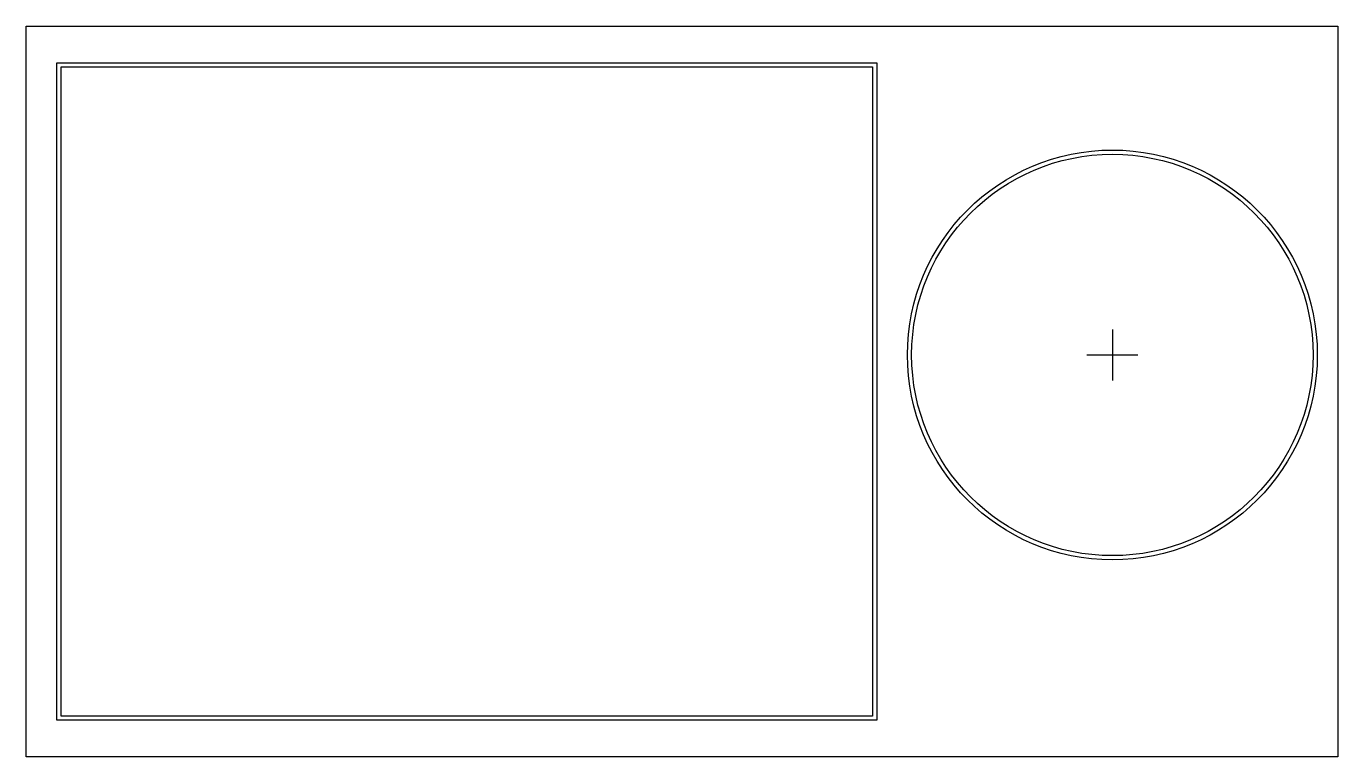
# Model space of a CAD drawing. Header units: millimetres. Extents: x 0 to 155, y 0 to 86.
import ezdxf

# ---------------------------------------------------------------- set-up
doc = ezdxf.new("R2010")
doc.units = ezdxf.units.MM

msp = doc.modelspace()

# ---------------------------------------------------------------- linework, layer by layer
at = {"layer": 'CENTRE'}
for p, q in [((128.4422, 50.52), (128.4422, 44.52)), ((125.4422, 47.52), (131.4422, 47.52))]:
    msp.add_line(p, q, dxfattribs=at)
at = {"layer": 'CUT'}
for p, q in [((4.1352, 81.58), (100.0727, 81.58)), ((4.1352, 4.82), (4.1352, 81.58)), ((100.0727, 81.58), (100.0727, 4.82)), ((100.0727, 4.82), (4.1352, 4.82))]:
    msp.add_line(p, q, dxfattribs=at)
msp.add_circle((128.4422, 47.52), 23.7344, dxfattribs=at)
at = {"layer": 'IMAGE_EDGE_REF'}
for p, q in [((3.6352, 82.08), (100.5727, 82.08)), ((3.6352, 4.32), (3.6352, 82.08)), ((100.5727, 82.08), (100.5727, 4.32)), ((100.5727, 4.32), (3.6352, 4.32))]:
    msp.add_line(p, q, dxfattribs=at)
msp.add_circle((128.4422, 47.52), 24.2344, dxfattribs=at)
at = {"layer": 'PICTURE_AREA_REF'}
for p, q in [((0, 86.4), (155.1, 86.4)), ((0, 0), (0, 86.4)), ((155.1, 86.4), (155.1, 0)), ((155.1, 0), (0, 0))]:
    msp.add_line(p, q, dxfattribs=at)

doc.saveas('drawing.dxf')
